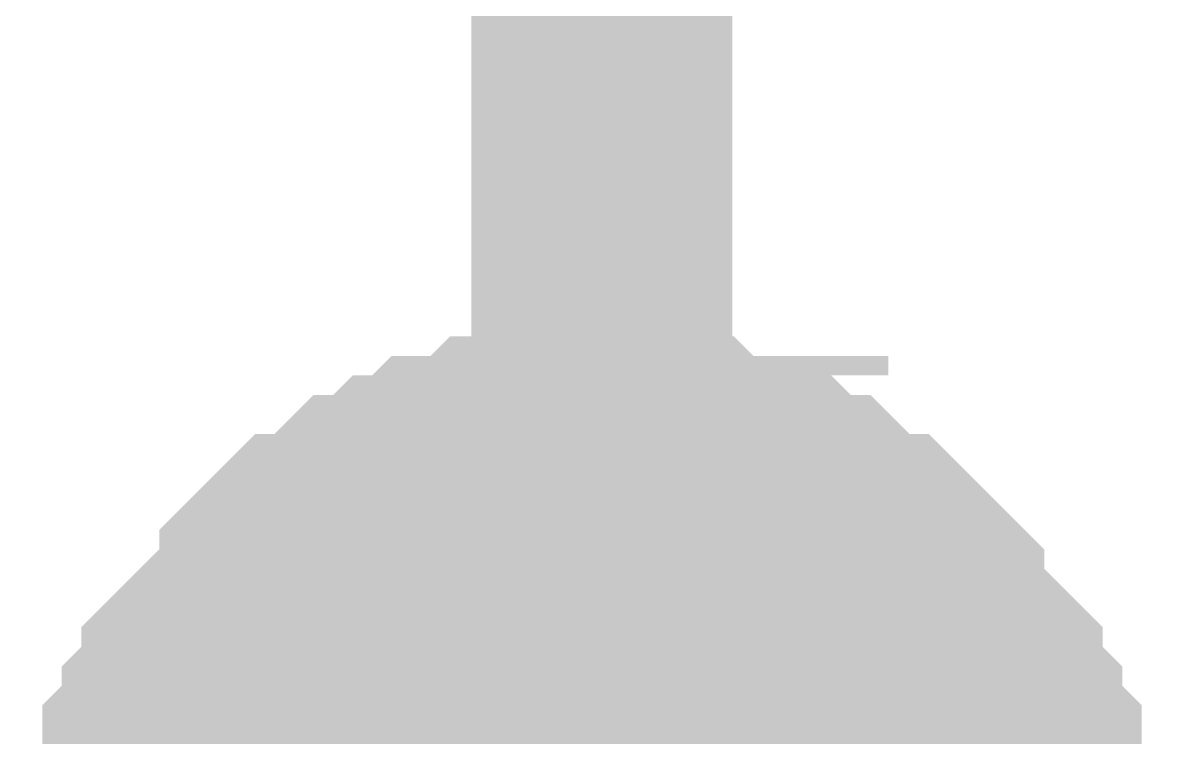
# Model space of a CAD drawing. Header units: millimetres. Extents: x 0 to 800, y 0 to 567.
# Drawn here: x 381.107 to 382.415, y 125.167 to 125.988 of the extents above; entities that cross this region are included whole.
import ezdxf

# ---------------------------------------------------------------- set-up
doc = ezdxf.new("R2010")
doc.units = ezdxf.units.MM
doc.layers.add('Sheet', color=255, linetype='Continuous')

msp = doc.modelspace()

# ---------------------------------------------------------------- linework, layer by layer
at = {"layer": 'Sheet'}
for points, const_width in [([(381.7722, 124.9627), (381.7722, 130.2264)], 0.2997), ([(381.2571, 125.0075), (381.2571, 125.0299), (381.2571, 125.0523), (381.2795, 125.0971), (381.2795, 125.1195), (381.2795, 125.1419), (381.3019, 125.1643), (381.3019, 125.1867), (381.3243, 125.2091), (381.3243, 125.2315), (381.3467, 125.2539), (381.3467, 125.2539), (381.3691, 125.2763), (381.3915, 125.2987), (381.4139, 125.3211), (381.4139, 125.3435), (381.4363, 125.3659), (381.4587, 125.3659), (381.481, 125.3883), (381.5034, 125.4107), (381.5258, 125.4107), (381.5482, 125.4331), (381.5706, 125.4331), (381.593, 125.4555), (381.6154, 125.4555), (381.6378, 125.4555), (381.6602, 125.4779), (381.6826, 125.4779), (381.7274, 125.4779), (381.7498, 125.4779), (381.7722, 125.4779)], 0.2997), ([(381.2571, 125.0075), (381.2571, 125.0299), (381.2571, 125.0523), (381.2795, 125.0971), (381.2795, 125.1195), (381.2795, 125.1419), (381.3019, 125.1643), (381.3019, 125.1867), (381.3243, 125.2091), (381.3243, 125.2315), (381.3467, 125.2539), (381.3467, 125.2539), (381.3691, 125.2763), (381.3915, 125.2987), (381.4139, 125.3211), (381.4139, 125.3435), (381.4363, 125.3659), (381.4587, 125.3659), (381.481, 125.3883), (381.5034, 125.4107), (381.5258, 125.4107), (381.5482, 125.4331), (381.5706, 125.4331), (381.593, 125.4555), (381.6154, 125.4555), (381.6378, 125.4555), (381.6602, 125.4779), (381.6826, 125.4779), (381.7274, 125.4779), (381.7498, 125.4779), (381.7722, 125.4779)], 0.2997), ([(381.2571, 125.0075), (381.2571, 125.0299), (381.2571, 125.0523), (381.2795, 125.0971), (381.2795, 125.1195), (381.2795, 125.1419), (381.3019, 125.1643), (381.3019, 125.1867), (381.3243, 125.2091), (381.3243, 125.2315), (381.3467, 125.2539), (381.3467, 125.2539), (381.3691, 125.2763), (381.3915, 125.2987), (381.4139, 125.3211), (381.4139, 125.3435), (381.4363, 125.3659), (381.4587, 125.3659), (381.481, 125.3883), (381.5034, 125.4107), (381.5258, 125.4107), (381.5482, 125.4331), (381.5706, 125.4331), (381.593, 125.4555), (381.6154, 125.4555), (381.6378, 125.4555), (381.6602, 125.4779), (381.6826, 125.4779), (381.7274, 125.4779), (381.7498, 125.4779), (381.7722, 125.4779)], 0.2997), ([(381.2571, 125.0075), (381.2571, 125.0299), (381.2571, 125.0523), (381.2795, 125.0971), (381.2795, 125.1195), (381.2795, 125.1419), (381.3019, 125.1643), (381.3019, 125.1867), (381.3243, 125.2091), (381.3243, 125.2315), (381.3467, 125.2539), (381.3467, 125.2539), (381.3691, 125.2763), (381.3915, 125.2987), (381.4139, 125.3211), (381.4139, 125.3435), (381.4363, 125.3659), (381.4587, 125.3659), (381.481, 125.3883), (381.5034, 125.4107), (381.5258, 125.4107), (381.5482, 125.4331), (381.5706, 125.4331), (381.593, 125.4555), (381.6154, 125.4555), (381.6378, 125.4555), (381.6602, 125.4779), (381.6826, 125.4779), (381.7274, 125.4779), (381.7498, 125.4779), (381.7722, 125.4779)], 0.2997), ([(381.7722, 125.4779), (381.7722, 125.4779)], 0.2997), ([(381.7722, 125.4779), (381.7946, 125.4779), (381.817, 125.4779), (381.8394, 125.4779), (381.8618, 125.4779), (381.8842, 125.4555), (381.9066, 125.4555), (381.9514, 125.4555), (381.9514, 125.4331), (381.9738, 125.4331), (381.9962, 125.4107), (382.0186, 125.4107), (382.041, 125.3883), (382.0634, 125.3659), (382.0858, 125.3659), (382.1082, 125.3435), (382.1306, 125.3211), (382.1306, 125.2987), (382.153, 125.2763), (382.1754, 125.2539), (382.1754, 125.2539), (382.1978, 125.2315), (382.1978, 125.2091), (382.2202, 125.1867), (382.2202, 125.1643), (382.2426, 125.1419), (382.2426, 125.1195), (382.2426, 125.0971), (382.265, 125.0523), (382.265, 125.0299), (382.265, 125.0075)], 0.2997), ([(381.7722, 125.4779), (381.7722, 125.4779)], 0.2997), ([(381.7722, 125.4779), (381.7946, 125.4779), (381.817, 125.4779), (381.8394, 125.4779), (381.8618, 125.4779), (381.8842, 125.4555), (381.9066, 125.4555), (381.9514, 125.4555), (381.9514, 125.4331), (381.9738, 125.4331), (381.9962, 125.4107), (382.0186, 125.4107), (382.041, 125.3883), (382.0634, 125.3659), (382.0858, 125.3659), (382.1082, 125.3435), (382.1306, 125.3211), (382.1306, 125.2987), (382.153, 125.2763), (382.1754, 125.2539), (382.1754, 125.2539), (382.1978, 125.2315), (382.1978, 125.2091), (382.2202, 125.1867), (382.2202, 125.1643), (382.2426, 125.1419), (382.2426, 125.1195), (382.2426, 125.0971), (382.265, 125.0523), (382.265, 125.0299), (382.265, 125.0075)], 0.2997), ([(381.7722, 125.4779), (381.7722, 125.4779)], 0.2997), ([(381.7722, 125.4779), (381.7946, 125.4779), (381.817, 125.4779), (381.8394, 125.4779), (381.8618, 125.4779), (381.8842, 125.4555), (381.9066, 125.4555), (381.9514, 125.4555), (381.9514, 125.4331), (381.9738, 125.4331), (381.9962, 125.4107), (382.0186, 125.4107), (382.041, 125.3883), (382.0634, 125.3659), (382.0858, 125.3659), (382.1082, 125.3435), (382.1306, 125.3211), (382.1306, 125.2987), (382.153, 125.2763), (382.1754, 125.2539), (382.1754, 125.2539), (382.1978, 125.2315), (382.1978, 125.2091), (382.2202, 125.1867), (382.2202, 125.1643), (382.2426, 125.1419), (382.2426, 125.1195), (382.2426, 125.0971), (382.265, 125.0523), (382.265, 125.0299), (382.265, 125.0075)], 0.2997), ([(381.7722, 125.4779), (381.7722, 125.4779)], 0.2997), ([(381.7722, 125.4779), (381.7946, 125.4779), (381.817, 125.4779), (381.8394, 125.4779), (381.8618, 125.4779), (381.8842, 125.4555), (381.9066, 125.4555), (381.9514, 125.4555), (381.9514, 125.4331), (381.9738, 125.4331), (381.9962, 125.4107), (382.0186, 125.4107), (382.041, 125.3883), (382.0634, 125.3659), (382.0858, 125.3659), (382.1082, 125.3435), (382.1306, 125.3211), (382.1306, 125.2987), (382.153, 125.2763), (382.1754, 125.2539), (382.1754, 125.2539), (382.1978, 125.2315), (382.1978, 125.2091), (382.2202, 125.1867), (382.2202, 125.1643), (382.2426, 125.1419), (382.2426, 125.1195), (382.2426, 125.0971), (382.265, 125.0523), (382.265, 125.0299), (382.265, 125.0075)], 0.2997), ([(381.2571, 125.0075), (381.2795, 125.0299), (381.2795, 125.0523), (381.2795, 125.0747), (381.3019, 125.0971), (381.3019, 125.1195), (381.3243, 125.1419), (381.3243, 125.1643), (381.3467, 125.1867), (381.3467, 125.2091), (381.3691, 125.2315), (381.3915, 125.2539), (381.4139, 125.2539), (381.4139, 125.2763), (381.4363, 125.2987), (381.4587, 125.3211), (381.481, 125.3211), (381.5034, 125.3435), (381.5258, 125.3435), (381.5482, 125.3659), (381.5706, 125.3659), (381.593, 125.3883), (381.6154, 125.3883), (381.6378, 125.3883), (381.6602, 125.4107), (381.6826, 125.4107), (381.7274, 125.4107), (381.7498, 125.4107), (381.7722, 125.4107)], 0.2997), ([(381.2571, 125.0075), (381.2795, 125.0299), (381.2795, 125.0523), (381.2795, 125.0747), (381.3019, 125.0971), (381.3019, 125.1195), (381.3243, 125.1419), (381.3243, 125.1643), (381.3467, 125.1867), (381.3467, 125.2091), (381.3691, 125.2315), (381.3915, 125.2539), (381.4139, 125.2539), (381.4139, 125.2763), (381.4363, 125.2987), (381.4587, 125.3211), (381.481, 125.3211), (381.5034, 125.3435), (381.5258, 125.3435), (381.5482, 125.3659), (381.5706, 125.3659), (381.593, 125.3883), (381.6154, 125.3883), (381.6378, 125.3883), (381.6602, 125.4107), (381.6826, 125.4107), (381.7274, 125.4107), (381.7498, 125.4107), (381.7722, 125.4107)], 0.2997), ([(381.2571, 125.0075), (381.2795, 125.0299), (381.2795, 125.0523), (381.2795, 125.0747), (381.3019, 125.0971), (381.3019, 125.1195), (381.3243, 125.1419), (381.3243, 125.1643), (381.3467, 125.1867), (381.3467, 125.2091), (381.3691, 125.2315), (381.3915, 125.2539), (381.4139, 125.2539), (381.4139, 125.2763), (381.4363, 125.2987), (381.4587, 125.3211), (381.481, 125.3211), (381.5034, 125.3435), (381.5258, 125.3435), (381.5482, 125.3659), (381.5706, 125.3659), (381.593, 125.3883), (381.6154, 125.3883), (381.6378, 125.3883), (381.6602, 125.4107), (381.6826, 125.4107), (381.7274, 125.4107), (381.7498, 125.4107), (381.7722, 125.4107)], 0.2997), ([(381.2571, 125.0075), (381.2795, 125.0299), (381.2795, 125.0523), (381.2795, 125.0747), (381.3019, 125.0971), (381.3019, 125.1195), (381.3243, 125.1419), (381.3243, 125.1643), (381.3467, 125.1867), (381.3467, 125.2091), (381.3691, 125.2315), (381.3915, 125.2539), (381.4139, 125.2539), (381.4139, 125.2763), (381.4363, 125.2987), (381.4587, 125.3211), (381.481, 125.3211), (381.5034, 125.3435), (381.5258, 125.3435), (381.5482, 125.3659), (381.5706, 125.3659), (381.593, 125.3883), (381.6154, 125.3883), (381.6378, 125.3883), (381.6602, 125.4107), (381.6826, 125.4107), (381.7274, 125.4107), (381.7498, 125.4107), (381.7722, 125.4107)], 0.2997), ([(381.2571, 125.0075), (381.2795, 125.0299), (381.2795, 125.0523), (381.2795, 125.0747), (381.3019, 125.0971), (381.3019, 125.1195), (381.3243, 125.1419), (381.3243, 125.1643), (381.3467, 125.1867), (381.3467, 125.2091), (381.3691, 125.2315), (381.3915, 125.2539), (381.4139, 125.2539), (381.4139, 125.2763), (381.4363, 125.2987), (381.4587, 125.3211), (381.481, 125.3211), (381.5034, 125.3435), (381.5258, 125.3435), (381.5482, 125.3659), (381.5706, 125.3659), (381.593, 125.3883), (381.6154, 125.3883), (381.6378, 125.3883), (381.6602, 125.4107), (381.6826, 125.4107), (381.7274, 125.4107), (381.7498, 125.4107), (381.7722, 125.4107)], 0.2997), ([(381.2571, 125.0075), (381.2795, 125.0299), (381.2795, 125.0523), (381.2795, 125.0747), (381.3019, 125.0971), (381.3019, 125.1195), (381.3243, 125.1419), (381.3243, 125.1643), (381.3467, 125.1867), (381.3467, 125.2091), (381.3691, 125.2315), (381.3915, 125.2539), (381.4139, 125.2539), (381.4139, 125.2763), (381.4363, 125.2987), (381.4587, 125.3211), (381.481, 125.3211), (381.5034, 125.3435), (381.5258, 125.3435), (381.5482, 125.3659), (381.5706, 125.3659), (381.593, 125.3883), (381.6154, 125.3883), (381.6378, 125.3883), (381.6602, 125.4107), (381.6826, 125.4107), (381.7274, 125.4107), (381.7498, 125.4107), (381.7722, 125.4107)], 0.2997), ([(381.7722, 125.4107), (381.7722, 125.4107)], 0.2997), ([(381.7722, 125.4107), (381.7946, 125.4107), (381.817, 125.4107), (381.8394, 125.4107), (381.8618, 125.4107), (381.8842, 125.3883), (381.9066, 125.3883), (381.9514, 125.3883), (381.9514, 125.3659), (381.9738, 125.3659), (381.9962, 125.3435), (382.0186, 125.3435), (382.041, 125.3211), (382.0634, 125.3211), (382.0858, 125.2987), (382.1082, 125.2763), (382.1306, 125.2539), (382.1306, 125.2539), (382.153, 125.2315), (382.1754, 125.2091), (382.1754, 125.1867), (382.1978, 125.1643), (382.1978, 125.1419), (382.2202, 125.1195), (382.2202, 125.0971), (382.2426, 125.0747), (382.2426, 125.0523), (382.2426, 125.0299), (382.265, 125.0075)], 0.2997), ([(381.7722, 125.4107), (381.7722, 125.4107)], 0.2997), ([(381.7722, 125.4107), (381.7946, 125.4107), (381.817, 125.4107), (381.8394, 125.4107), (381.8618, 125.4107), (381.8842, 125.3883), (381.9066, 125.3883), (381.9514, 125.3883), (381.9514, 125.3659), (381.9738, 125.3659), (381.9962, 125.3435), (382.0186, 125.3435), (382.041, 125.3211), (382.0634, 125.3211), (382.0858, 125.2987), (382.1082, 125.2763), (382.1306, 125.2539), (382.1306, 125.2539), (382.153, 125.2315), (382.1754, 125.2091), (382.1754, 125.1867), (382.1978, 125.1643), (382.1978, 125.1419), (382.2202, 125.1195), (382.2202, 125.0971), (382.2426, 125.0747), (382.2426, 125.0523), (382.2426, 125.0299), (382.265, 125.0075)], 0.2997), ([(381.7722, 125.4107), (381.7722, 125.4107)], 0.2997), ([(381.7722, 125.4107), (381.7946, 125.4107), (381.817, 125.4107), (381.8394, 125.4107), (381.8618, 125.4107), (381.8842, 125.3883), (381.9066, 125.3883), (381.9514, 125.3883), (381.9514, 125.3659), (381.9738, 125.3659), (381.9962, 125.3435), (382.0186, 125.3435), (382.041, 125.3211), (382.0634, 125.3211), (382.0858, 125.2987), (382.1082, 125.2763), (382.1306, 125.2539), (382.1306, 125.2539), (382.153, 125.2315), (382.1754, 125.2091), (382.1754, 125.1867), (382.1978, 125.1643), (382.1978, 125.1419), (382.2202, 125.1195), (382.2202, 125.0971), (382.2426, 125.0747), (382.2426, 125.0523), (382.2426, 125.0299), (382.265, 125.0075)], 0.2997), ([(381.7722, 125.4107), (381.7722, 125.4107)], 0.2997), ([(381.7722, 125.4107), (381.7946, 125.4107), (381.817, 125.4107), (381.8394, 125.4107), (381.8618, 125.4107), (381.8842, 125.3883), (381.9066, 125.3883), (381.9514, 125.3883), (381.9514, 125.3659), (381.9738, 125.3659), (381.9962, 125.3435), (382.0186, 125.3435), (382.041, 125.3211), (382.0634, 125.3211), (382.0858, 125.2987), (382.1082, 125.2763), (382.1306, 125.2539), (382.1306, 125.2539), (382.153, 125.2315), (382.1754, 125.2091), (382.1754, 125.1867), (382.1978, 125.1643), (382.1978, 125.1419), (382.2202, 125.1195), (382.2202, 125.0971), (382.2426, 125.0747), (382.2426, 125.0523), (382.2426, 125.0299), (382.265, 125.0075)], 0.2997), ([(381.7722, 125.4107), (381.7722, 125.4107)], 0.2997), ([(381.7722, 125.4107), (381.7946, 125.4107), (381.817, 125.4107), (381.8394, 125.4107), (381.8618, 125.4107), (381.8842, 125.3883), (381.9066, 125.3883), (381.9514, 125.3883), (381.9514, 125.3659), (381.9738, 125.3659), (381.9962, 125.3435), (382.0186, 125.3435), (382.041, 125.3211), (382.0634, 125.3211), (382.0858, 125.2987), (382.1082, 125.2763), (382.1306, 125.2539), (382.1306, 125.2539), (382.153, 125.2315), (382.1754, 125.2091), (382.1754, 125.1867), (382.1978, 125.1643), (382.1978, 125.1419), (382.2202, 125.1195), (382.2202, 125.0971), (382.2426, 125.0747), (382.2426, 125.0523), (382.2426, 125.0299), (382.265, 125.0075)], 0.2997), ([(381.7722, 125.4107), (381.7722, 125.4107)], 0.2997), ([(381.7722, 125.4107), (381.7946, 125.4107), (381.817, 125.4107), (381.8394, 125.4107), (381.8618, 125.4107), (381.8842, 125.3883), (381.9066, 125.3883), (381.9514, 125.3883), (381.9514, 125.3659), (381.9738, 125.3659), (381.9962, 125.3435), (382.0186, 125.3435), (382.041, 125.3211), (382.0634, 125.3211), (382.0858, 125.2987), (382.1082, 125.2763), (382.1306, 125.2539), (382.1306, 125.2539), (382.153, 125.2315), (382.1754, 125.2091), (382.1754, 125.1867), (382.1978, 125.1643), (382.1978, 125.1419), (382.2202, 125.1195), (382.2202, 125.0971), (382.2426, 125.0747), (382.2426, 125.0523), (382.2426, 125.0299), (382.265, 125.0075)], 0.2997), ([(381.2795, 125.0971), (381.2795, 125.1195), (381.2795, 125.1419), (381.3019, 125.1643), (381.3019, 125.1867), (381.3243, 125.2091), (381.3243, 125.2315), (381.3467, 125.2539), (381.3467, 125.2539), (381.3691, 125.2763), (381.3915, 125.2987), (381.4139, 125.3211), (381.4139, 125.3435), (381.4363, 125.3659), (381.4587, 125.3659), (381.481, 125.3883), (381.5034, 125.4107), (381.5258, 125.4107), (381.5482, 125.4331), (381.5706, 125.4331), (381.593, 125.4555), (381.6154, 125.4555), (381.6378, 125.4555), (381.6602, 125.4779), (381.6826, 125.4779), (381.7274, 125.4779), (381.7498, 125.4779), (381.7722, 125.4779)], 0.0991), ([(381.2795, 125.0971), (381.2795, 125.1195), (381.2795, 125.1419), (381.3019, 125.1643), (381.3019, 125.1867), (381.3243, 125.2091), (381.3243, 125.2315), (381.3467, 125.2539), (381.3467, 125.2539), (381.3691, 125.2763), (381.3915, 125.2987), (381.4139, 125.3211), (381.4139, 125.3435), (381.4363, 125.3659), (381.4587, 125.3659), (381.481, 125.3883), (381.5034, 125.4107), (381.5258, 125.4107), (381.5482, 125.4331), (381.5706, 125.4331), (381.593, 125.4555), (381.6154, 125.4555), (381.6378, 125.4555), (381.6602, 125.4779), (381.6826, 125.4779), (381.7274, 125.4779), (381.7498, 125.4779), (381.7722, 125.4779)], 0.0991), ([(381.2795, 125.0971), (381.2795, 125.1195), (381.2795, 125.1419), (381.3019, 125.1643), (381.3019, 125.1867), (381.3243, 125.2091), (381.3243, 125.2315), (381.3467, 125.2539), (381.3467, 125.2539), (381.3691, 125.2763), (381.3915, 125.2987), (381.4139, 125.3211), (381.4139, 125.3435), (381.4363, 125.3659), (381.4587, 125.3659), (381.481, 125.3883), (381.5034, 125.4107), (381.5258, 125.4107), (381.5482, 125.4331), (381.5706, 125.4331), (381.593, 125.4555), (381.6154, 125.4555), (381.6378, 125.4555), (381.6602, 125.4779), (381.6826, 125.4779), (381.7274, 125.4779), (381.7498, 125.4779), (381.7722, 125.4779)], 0.0991), ([(381.2795, 125.0971), (381.2795, 125.1195), (381.2795, 125.1419), (381.3019, 125.1643), (381.3019, 125.1867), (381.3243, 125.2091), (381.3243, 125.2315), (381.3467, 125.2539), (381.3467, 125.2539), (381.3691, 125.2763), (381.3915, 125.2987), (381.4139, 125.3211), (381.4139, 125.3435), (381.4363, 125.3659), (381.4587, 125.3659), (381.481, 125.3883), (381.5034, 125.4107), (381.5258, 125.4107), (381.5482, 125.4331), (381.5706, 125.4331), (381.593, 125.4555), (381.6154, 125.4555), (381.6378, 125.4555), (381.6602, 125.4779), (381.6826, 125.4779), (381.7274, 125.4779), (381.7498, 125.4779), (381.7722, 125.4779)], 0.0991), ([(381.7722, 125.4779), (381.7722, 125.4779)], 0.0991), ([(381.7722, 125.4779), (381.7946, 125.4779), (381.817, 125.4779), (381.8394, 125.4779), (381.8618, 125.4779), (381.8842, 125.4555), (381.9066, 125.4555), (381.9514, 125.4555), (381.9514, 125.4331), (381.9738, 125.4331), (381.9962, 125.4107), (382.0186, 125.4107), (382.041, 125.3883), (382.0634, 125.3659), (382.0858, 125.3659), (382.1082, 125.3435), (382.1306, 125.3211), (382.1306, 125.2987), (382.153, 125.2763), (382.1754, 125.2539), (382.1754, 125.2539), (382.1978, 125.2315), (382.1978, 125.2091), (382.2202, 125.1867), (382.2202, 125.1643), (382.2426, 125.1419), (382.2426, 125.1195), (382.2426, 125.0971)], 0.0991), ([(381.7722, 125.4779), (381.7722, 125.4779)], 0.0991), ([(381.7722, 125.4779), (381.7946, 125.4779), (381.817, 125.4779), (381.8394, 125.4779), (381.8618, 125.4779), (381.8842, 125.4555), (381.9066, 125.4555), (381.9514, 125.4555), (381.9514, 125.4331), (381.9738, 125.4331), (381.9962, 125.4107), (382.0186, 125.4107), (382.041, 125.3883), (382.0634, 125.3659), (382.0858, 125.3659), (382.1082, 125.3435), (382.1306, 125.3211), (382.1306, 125.2987), (382.153, 125.2763), (382.1754, 125.2539), (382.1754, 125.2539), (382.1978, 125.2315), (382.1978, 125.2091), (382.2202, 125.1867), (382.2202, 125.1643), (382.2426, 125.1419), (382.2426, 125.1195), (382.2426, 125.0971)], 0.0991), ([(381.7722, 125.4779), (381.7722, 125.4779)], 0.0991), ([(381.7722, 125.4779), (381.7946, 125.4779), (381.817, 125.4779), (381.8394, 125.4779), (381.8618, 125.4779), (381.8842, 125.4555), (381.9066, 125.4555), (381.9514, 125.4555), (381.9514, 125.4331), (381.9738, 125.4331), (381.9962, 125.4107), (382.0186, 125.4107), (382.041, 125.3883), (382.0634, 125.3659), (382.0858, 125.3659), (382.1082, 125.3435), (382.1306, 125.3211), (382.1306, 125.2987), (382.153, 125.2763), (382.1754, 125.2539), (382.1754, 125.2539), (382.1978, 125.2315), (382.1978, 125.2091), (382.2202, 125.1867), (382.2202, 125.1643), (382.2426, 125.1419), (382.2426, 125.1195), (382.2426, 125.0971)], 0.0991), ([(381.7722, 125.4779), (381.7722, 125.4779)], 0.0991), ([(381.7722, 125.4779), (381.7946, 125.4779), (381.817, 125.4779), (381.8394, 125.4779), (381.8618, 125.4779), (381.8842, 125.4555), (381.9066, 125.4555), (381.9514, 125.4555), (381.9514, 125.4331), (381.9738, 125.4331), (381.9962, 125.4107), (382.0186, 125.4107), (382.041, 125.3883), (382.0634, 125.3659), (382.0858, 125.3659), (382.1082, 125.3435), (382.1306, 125.3211), (382.1306, 125.2987), (382.153, 125.2763), (382.1754, 125.2539), (382.1754, 125.2539), (382.1978, 125.2315), (382.1978, 125.2091), (382.2202, 125.1867), (382.2202, 125.1643), (382.2426, 125.1419), (382.2426, 125.1195), (382.2426, 125.0971)], 0.0991), ([(381.3019, 125.0971), (381.3019, 125.1195), (381.3243, 125.1419), (381.3243, 125.1643), (381.3467, 125.1867), (381.3467, 125.2091), (381.3691, 125.2315), (381.3915, 125.2539), (381.4139, 125.2539), (381.4139, 125.2763), (381.4363, 125.2987), (381.4587, 125.3211), (381.481, 125.3211), (381.5034, 125.3435), (381.5258, 125.3435), (381.5482, 125.3659), (381.5706, 125.3659), (381.593, 125.3883), (381.6154, 125.3883), (381.6378, 125.3883), (381.6602, 125.4107), (381.6826, 125.4107), (381.7274, 125.4107), (381.7498, 125.4107), (381.7722, 125.4107)], 0.0991), ([(381.3019, 125.0971), (381.3019, 125.1195), (381.3243, 125.1419), (381.3243, 125.1643), (381.3467, 125.1867), (381.3467, 125.2091), (381.3691, 125.2315), (381.3915, 125.2539), (381.4139, 125.2539), (381.4139, 125.2763), (381.4363, 125.2987), (381.4587, 125.3211), (381.481, 125.3211), (381.5034, 125.3435), (381.5258, 125.3435), (381.5482, 125.3659), (381.5706, 125.3659), (381.593, 125.3883), (381.6154, 125.3883), (381.6378, 125.3883), (381.6602, 125.4107), (381.6826, 125.4107), (381.7274, 125.4107), (381.7498, 125.4107), (381.7722, 125.4107)], 0.0991), ([(381.3019, 125.0971), (381.3019, 125.1195), (381.3243, 125.1419), (381.3243, 125.1643), (381.3467, 125.1867), (381.3467, 125.2091), (381.3691, 125.2315), (381.3915, 125.2539), (381.4139, 125.2539), (381.4139, 125.2763), (381.4363, 125.2987), (381.4587, 125.3211), (381.481, 125.3211), (381.5034, 125.3435), (381.5258, 125.3435), (381.5482, 125.3659), (381.5706, 125.3659), (381.593, 125.3883), (381.6154, 125.3883), (381.6378, 125.3883), (381.6602, 125.4107), (381.6826, 125.4107), (381.7274, 125.4107), (381.7498, 125.4107), (381.7722, 125.4107)], 0.0991), ([(381.3019, 125.0971), (381.3019, 125.1195), (381.3243, 125.1419), (381.3243, 125.1643), (381.3467, 125.1867), (381.3467, 125.2091), (381.3691, 125.2315), (381.3915, 125.2539), (381.4139, 125.2539), (381.4139, 125.2763), (381.4363, 125.2987), (381.4587, 125.3211), (381.481, 125.3211), (381.5034, 125.3435), (381.5258, 125.3435), (381.5482, 125.3659), (381.5706, 125.3659), (381.593, 125.3883), (381.6154, 125.3883), (381.6378, 125.3883), (381.6602, 125.4107), (381.6826, 125.4107), (381.7274, 125.4107), (381.7498, 125.4107), (381.7722, 125.4107)], 0.0991), ([(381.3019, 125.0971), (381.3019, 125.1195), (381.3243, 125.1419), (381.3243, 125.1643), (381.3467, 125.1867), (381.3467, 125.2091), (381.3691, 125.2315), (381.3915, 125.2539), (381.4139, 125.2539), (381.4139, 125.2763), (381.4363, 125.2987), (381.4587, 125.3211), (381.481, 125.3211), (381.5034, 125.3435), (381.5258, 125.3435), (381.5482, 125.3659), (381.5706, 125.3659), (381.593, 125.3883), (381.6154, 125.3883), (381.6378, 125.3883), (381.6602, 125.4107), (381.6826, 125.4107), (381.7274, 125.4107), (381.7498, 125.4107), (381.7722, 125.4107)], 0.0991), ([(381.3019, 125.0971), (381.3019, 125.1195), (381.3243, 125.1419), (381.3243, 125.1643), (381.3467, 125.1867), (381.3467, 125.2091), (381.3691, 125.2315), (381.3915, 125.2539), (381.4139, 125.2539), (381.4139, 125.2763), (381.4363, 125.2987), (381.4587, 125.3211), (381.481, 125.3211), (381.5034, 125.3435), (381.5258, 125.3435), (381.5482, 125.3659), (381.5706, 125.3659), (381.593, 125.3883), (381.6154, 125.3883), (381.6378, 125.3883), (381.6602, 125.4107), (381.6826, 125.4107), (381.7274, 125.4107), (381.7498, 125.4107), (381.7722, 125.4107)], 0.0991), ([(381.7722, 125.4107), (381.7722, 125.4107)], 0.0991), ([(381.7722, 125.4107), (381.7946, 125.4107), (381.817, 125.4107), (381.8394, 125.4107), (381.8618, 125.4107), (381.8842, 125.3883), (381.9066, 125.3883), (381.9514, 125.3883), (381.9514, 125.3659), (381.9738, 125.3659), (381.9962, 125.3435), (382.0186, 125.3435), (382.041, 125.3211), (382.0634, 125.3211), (382.0858, 125.2987), (382.1082, 125.2763), (382.1306, 125.2539), (382.1306, 125.2539), (382.153, 125.2315), (382.1754, 125.2091), (382.1754, 125.1867), (382.1978, 125.1643), (382.1978, 125.1419), (382.2202, 125.1195), (382.2202, 125.0971)], 0.0991), ([(381.7722, 125.4107), (381.7722, 125.4107)], 0.0991), ([(381.7722, 125.4107), (381.7946, 125.4107), (381.817, 125.4107), (381.8394, 125.4107), (381.8618, 125.4107), (381.8842, 125.3883), (381.9066, 125.3883), (381.9514, 125.3883), (381.9514, 125.3659), (381.9738, 125.3659), (381.9962, 125.3435), (382.0186, 125.3435), (382.041, 125.3211), (382.0634, 125.3211), (382.0858, 125.2987), (382.1082, 125.2763), (382.1306, 125.2539), (382.1306, 125.2539), (382.153, 125.2315), (382.1754, 125.2091), (382.1754, 125.1867), (382.1978, 125.1643), (382.1978, 125.1419), (382.2202, 125.1195), (382.2202, 125.0971)], 0.0991), ([(381.7722, 125.4107), (381.7722, 125.4107)], 0.0991), ([(381.7722, 125.4107), (381.7946, 125.4107), (381.817, 125.4107), (381.8394, 125.4107), (381.8618, 125.4107), (381.8842, 125.3883), (381.9066, 125.3883), (381.9514, 125.3883), (381.9514, 125.3659), (381.9738, 125.3659), (381.9962, 125.3435), (382.0186, 125.3435), (382.041, 125.3211), (382.0634, 125.3211), (382.0858, 125.2987), (382.1082, 125.2763), (382.1306, 125.2539), (382.1306, 125.2539), (382.153, 125.2315), (382.1754, 125.2091), (382.1754, 125.1867), (382.1978, 125.1643), (382.1978, 125.1419), (382.2202, 125.1195), (382.2202, 125.0971)], 0.0991), ([(381.7722, 125.4107), (381.7722, 125.4107)], 0.0991), ([(381.7722, 125.4107), (381.7946, 125.4107), (381.817, 125.4107), (381.8394, 125.4107), (381.8618, 125.4107), (381.8842, 125.3883), (381.9066, 125.3883), (381.9514, 125.3883), (381.9514, 125.3659), (381.9738, 125.3659), (381.9962, 125.3435), (382.0186, 125.3435), (382.041, 125.3211), (382.0634, 125.3211), (382.0858, 125.2987), (382.1082, 125.2763), (382.1306, 125.2539), (382.1306, 125.2539), (382.153, 125.2315), (382.1754, 125.2091), (382.1754, 125.1867), (382.1978, 125.1643), (382.1978, 125.1419), (382.2202, 125.1195), (382.2202, 125.0971)], 0.0991), ([(381.7722, 125.4107), (381.7722, 125.4107)], 0.0991), ([(381.7722, 125.4107), (381.7946, 125.4107), (381.817, 125.4107), (381.8394, 125.4107), (381.8618, 125.4107), (381.8842, 125.3883), (381.9066, 125.3883), (381.9514, 125.3883), (381.9514, 125.3659), (381.9738, 125.3659), (381.9962, 125.3435), (382.0186, 125.3435), (382.041, 125.3211), (382.0634, 125.3211), (382.0858, 125.2987), (382.1082, 125.2763), (382.1306, 125.2539), (382.1306, 125.2539), (382.153, 125.2315), (382.1754, 125.2091), (382.1754, 125.1867), (382.1978, 125.1643), (382.1978, 125.1419), (382.2202, 125.1195), (382.2202, 125.0971)], 0.0991), ([(381.7722, 125.4107), (381.7722, 125.4107)], 0.0991), ([(381.7722, 125.4107), (381.7946, 125.4107), (381.817, 125.4107), (381.8394, 125.4107), (381.8618, 125.4107), (381.8842, 125.3883), (381.9066, 125.3883), (381.9514, 125.3883), (381.9514, 125.3659), (381.9738, 125.3659), (381.9962, 125.3435), (382.0186, 125.3435), (382.041, 125.3211), (382.0634, 125.3211), (382.0858, 125.2987), (382.1082, 125.2763), (382.1306, 125.2539), (382.1306, 125.2539), (382.153, 125.2315), (382.1754, 125.2091), (382.1754, 125.1867), (382.1978, 125.1643), (382.1978, 125.1419), (382.2202, 125.1195), (382.2202, 125.0971)], 0.0991)]:
    msp.add_lwpolyline(points, dxfattribs=dict(at, const_width=const_width))
at = {"layer": 'Sheet', "const_width": 0.508}
for points in [[(381.4981, 124.968, 1), (382.0061, 124.968, 1)], [(381.4981, 124.9083, 1), (382.0061, 124.9083, 1)]]:
    msp.add_lwpolyline(points, format="xyb", close=True, dxfattribs=at)

doc.saveas('drawing.dxf')
